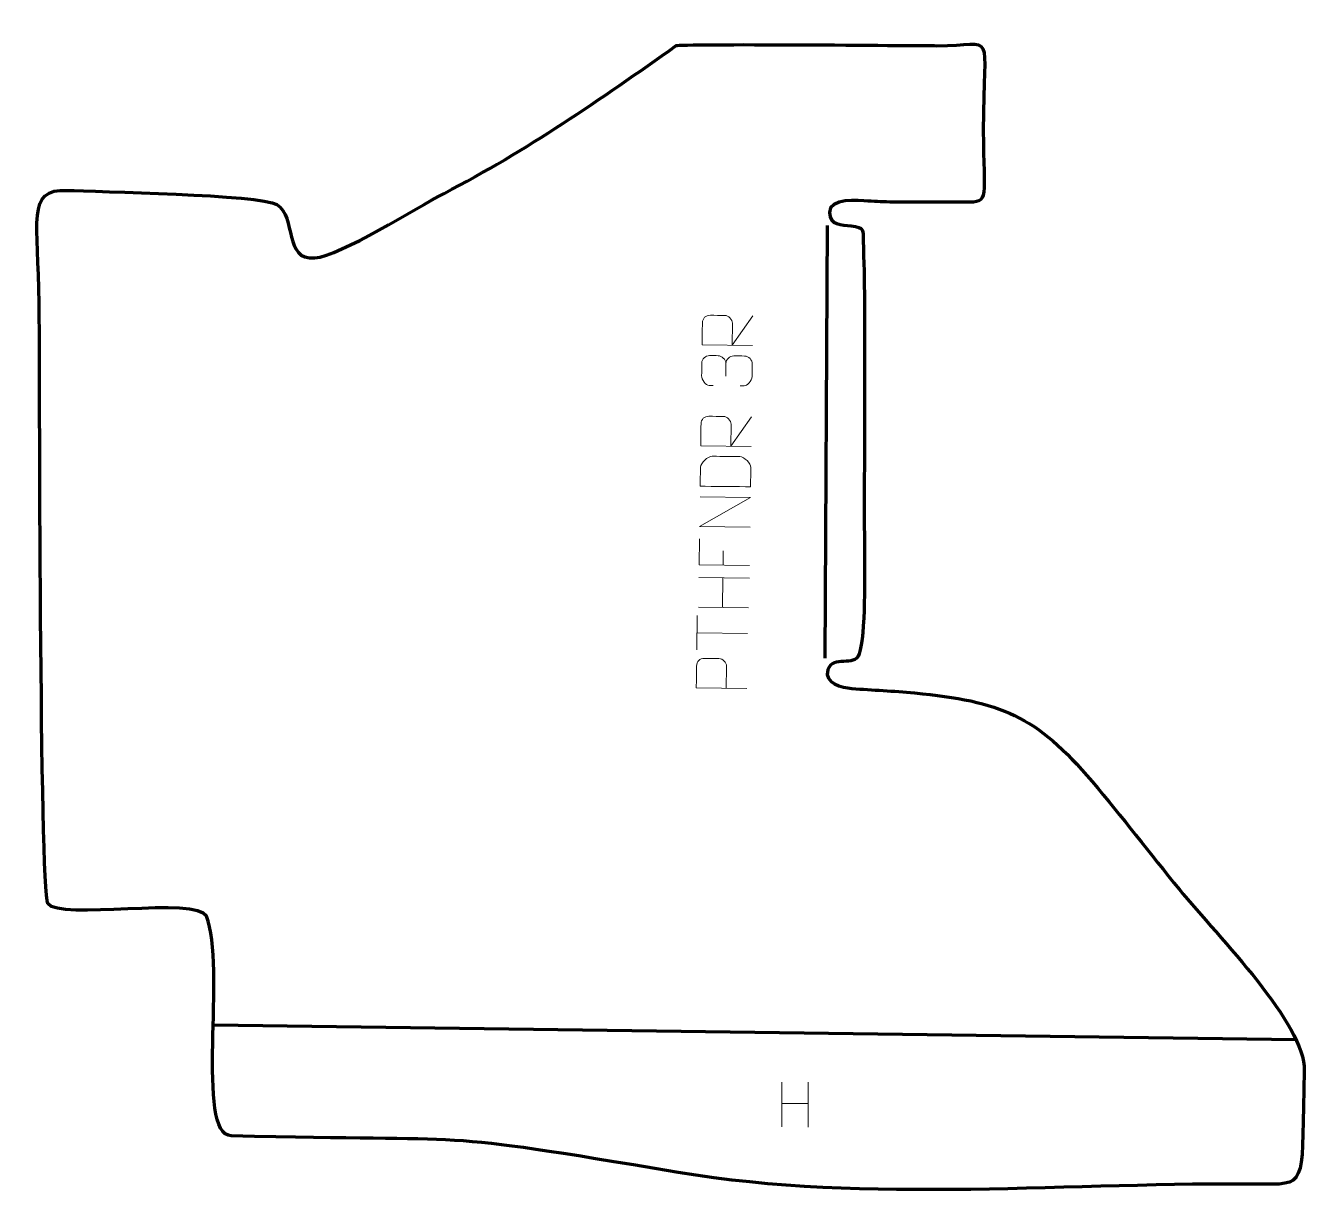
# Model space of a CAD drawing. Header units: millimetres. Extents: x -302 to 333, y -259 to 325.
import ezdxf

# ---------------------------------------------------------------- set-up
doc = ezdxf.new("R2010")
doc.units = ezdxf.units.MM
doc.header["$MEASUREMENT"] = 0
for name, color, linetype in [('layer 1', 7, 'Continuous'), ('layer 2', 7, 'Continuous'), ('layer 3', 7, 'Continuous')]:
    doc.layers.add(name, color=color, linetype=linetype)

msp = doc.modelspace()

# ---------------------------------------------------------------- linework, layer by layer
at = {"layer": 'layer 1', "color": 250, "lineweight": 9}
for points, knots in [([(57.3389, 166.3644), (57.3389, 166.3644), (32.3877, 166.7006), (32.3877, 166.7006), (32.3877, 166.7006), (32.4361, 170.2951), (32.4846, 173.8903), (32.533, 177.4851), (32.533, 177.4851), (32.602, 179.8097), (34.1128, 181.3468), (36.4789, 181.3109), (36.4789, 181.3109), (38.5143, 181.283), (41.5734, 181.2418), (43.6092, 181.2148), (43.6092, 181.2148), (45.4844, 181.183), (47.4016, 179.3447), (47.3937, 177.3351), (47.3937, 177.3351), (47.3937, 177.3351), (47.2477, 166.5004), (47.2477, 166.5004), (47.2477, 166.5004), (47.2477, 166.5004), (57.5364, 181.0179), (57.5364, 181.0179)], [0, 0, 0, 0, 0.125, 0.125, 0.125, 0.125, 0.25, 0.25, 0.25, 0.25, 0.375, 0.375, 0.375, 0.375, 0.5, 0.5, 0.5, 0.5, 0.625, 0.625, 0.625, 0.625, 0.75, 0.75, 0.75, 0.75, 1, 1, 1, 1]), ([(37.8016, 146.5933), (37.8016, 146.5933), (35.9445, 146.6183), (35.9445, 146.6183), (35.9445, 146.6183), (34.2026, 146.6275), (32.1206, 149.3203), (32.1711, 151.3788), (32.1711, 151.3788), (32.1989, 153.4427), (32.2267, 155.5066), (32.2545, 157.5701), (32.2545, 157.5701), (32.2752, 159.7645), (34.1434, 161.3378), (36.0559, 161.3564), (36.0559, 161.3564), (37.4909, 161.3367), (38.9258, 161.3174), (40.3612, 161.2984), (40.3612, 161.2984), (42.0139, 161.2275), (44.2222, 159.5951), (44.1825, 157.3971), (44.1825, 157.3971), (44.2234, 159.6005), (46.0481, 161.184), (48.1081, 161.2103), (48.1081, 161.2103), (49.8927, 161.1858), (51.6772, 161.1618), (53.4622, 161.1381), (53.4622, 161.1381), (55.5235, 161.1204), (57.2588, 159.042), (57.2262, 157.2213), (57.2262, 157.2213), (57.198, 155.1563), (57.1701, 153.0913), (57.1427, 151.0258), (57.1427, 151.0258), (57.1019, 148.8575), (54.6678, 146.3591), (53.206, 146.3603), (53.206, 146.3603), (53.206, 146.3603), (51.2976, 146.386), (51.2976, 146.386)], [0, 0, 0, 0, 0.07692308, 0.07692308, 0.07692308, 0.07692308, 0.15384615, 0.15384615, 0.15384615, 0.15384615, 0.23076923, 0.23076923, 0.23076923, 0.23076923, 0.30769231, 0.30769231, 0.30769231, 0.30769231, 0.38461538, 0.38461538, 0.38461538, 0.38461538, 0.46153846, 0.46153846, 0.46153846, 0.46153846, 0.53846154, 0.53846154, 0.53846154, 0.53846154, 0.61538462, 0.61538462, 0.61538462, 0.61538462, 0.69230769, 0.69230769, 0.69230769, 0.69230769, 0.76923077, 0.76923077, 0.76923077, 0.76923077, 0.84615385, 0.84615385, 0.84615385, 0.84615385, 1, 1, 1, 1]), ([(56.6654, 116.369), (56.6654, 116.369), (31.7142, 116.7051), (31.7142, 116.7051), (31.7142, 116.7051), (31.7626, 120.2996), (31.811, 123.8948), (31.8595, 127.4897), (31.8595, 127.4897), (31.9285, 129.8143), (33.4393, 131.3513), (35.8054, 131.3154), (35.8054, 131.3154), (37.8407, 131.2875), (40.8999, 131.2463), (42.9357, 131.2193), (42.9357, 131.2193), (44.8109, 131.1875), (46.7281, 129.3492), (46.7201, 127.3397), (46.7201, 127.3397), (46.7201, 127.3397), (46.5742, 116.5049), (46.5742, 116.5049), (46.5742, 116.5049), (46.5742, 116.5049), (56.8628, 131.0224), (56.8628, 131.0224)], [0, 0, 0, 0, 0.125, 0.125, 0.125, 0.125, 0.25, 0.25, 0.25, 0.25, 0.375, 0.375, 0.375, 0.375, 0.5, 0.5, 0.5, 0.5, 0.625, 0.625, 0.625, 0.625, 0.75, 0.75, 0.75, 0.75, 1, 1, 1, 1]), ([(56.3814, 96.4014), (56.4124, 98.7331), (56.503, 103.6825), (56.5348, 106.0137), (56.5348, 106.0137), (56.6661, 107.9372), (53.1695, 111.3031), (51.1523, 111.3191), (51.1523, 111.3191), (45.3827, 111.3964), (43.2132, 111.4256), (37.4444, 111.5037), (37.4444, 111.5037), (35.3064, 111.5283), (31.6012, 108.2034), (31.5857, 106.0511), (31.5857, 106.0511), (31.5543, 103.7256), (31.4907, 99.0016), (31.4594, 96.6758), (31.4594, 96.6758), (37.2058, 96.5987), (50.6346, 96.4792), (56.3814, 96.4014)], [0, 0, 0, 0, 0.14285714, 0.14285714, 0.14285714, 0.14285714, 0.28571429, 0.28571429, 0.28571429, 0.28571429, 0.42857143, 0.42857143, 0.42857143, 0.42857143, 0.57142857, 0.57142857, 0.57142857, 0.57142857, 0.71428571, 0.71428571, 0.71428571, 0.71428571, 1, 1, 1, 1]), ([(56.141, 76.4678), (56.141, 76.4678), (31.1897, 76.8039), (31.1897, 76.8039), (31.1897, 76.8039), (31.1897, 76.8039), (56.3384, 91.1212), (56.3384, 91.1212), (56.3384, 91.1212), (56.3384, 91.1212), (31.3871, 91.4574), (31.3871, 91.4574)], [0, 0, 0, 0, 0.25, 0.25, 0.25, 0.25, 0.5, 0.5, 0.5, 0.5, 1, 1, 1, 1]), ([(31.1057, 70.5688), (31.1057, 70.5688), (30.9323, 57.696), (30.9323, 57.696), (30.9323, 57.696), (30.9323, 57.696), (55.8836, 57.3599), (55.8836, 57.3599)], [0, 0, 0, 0, 0.33333333, 0.33333333, 0.33333333, 0.33333333, 1, 1, 1, 1]), ([(54.4686, -3.5215), (54.4686, -3.5215), (29.5173, -3.1854), (29.5173, -3.1854), (29.5173, -3.1854), (29.5658, 0.4092), (29.6142, 4.0042), (29.6626, 7.5992), (29.6626, 7.5992), (29.7318, 9.9237), (31.2428, 11.4609), (33.6086, 11.4249), (33.6086, 11.4249), (35.6441, 11.3971), (38.7032, 11.3558), (40.739, 11.3288), (40.739, 11.3288), (42.6141, 11.297), (44.5314, 9.4588), (44.5234, 7.4492), (44.5234, 7.4492), (44.5234, 7.4492), (44.3775, -3.3856), (44.3775, -3.3856)], [0, 0, 0, 0, 0.14285714, 0.14285714, 0.14285714, 0.14285714, 0.28571429, 0.28571429, 0.28571429, 0.28571429, 0.42857143, 0.42857143, 0.42857143, 0.42857143, 0.57142857, 0.57142857, 0.57142857, 0.57142857, 0.71428571, 0.71428571, 0.71428571, 0.71428571, 1, 1, 1, 1])]:
    msp.add_open_spline(points, degree=3, knots=knots, dxfattribs=at)
for points in [[(44.1097, 151.2184), (44.1097, 151.2184), (44.1932, 157.4143), (44.1932, 157.4143)], [(42.8109, 57.536), (42.8109, 57.536), (42.9074, 64.7035), (42.9074, 64.7035)], [(30.8482, 51.4553), (30.8482, 51.4553), (55.7995, 51.1192), (55.7995, 51.1192)], [(42.5322, 36.6532), (42.5322, 36.6532), (42.729, 51.2953), (42.729, 51.2953)], [(29.7946, 15.651), (29.7946, 15.651), (30.0235, 32.6367), (30.0235, 32.6367)], [(30.6509, 36.8133), (30.6509, 36.8133), (55.4262, 36.4795), (55.4262, 36.4795)], [(54.8368, 23.8082), (54.8368, 23.8082), (29.8855, 24.1444), (29.8855, 24.1444)], [(71.8568, -198.2856), (71.8568, -198.2856), (71.8568, -220.4783), (71.8568, -220.4783)], [(84.9725, -198.2856), (84.9725, -198.2856), (84.9725, -220.6359), (84.9725, -220.6359)], [(71.8743, -208.928), (71.8743, -208.928), (84.9725, -208.928), (84.9725, -208.928)]]:
    msp.add_open_spline(points, degree=3, dxfattribs=at)
at = {"layer": 'layer 2', "color": 142, "lineweight": 158}
for points in [[(93.3189, 11.5469), (93.3189, 11.5469), (94.4526, 225.6736), (94.4526, 225.6736)], [(326.5345, -177.3755), (326.5345, -177.3755), (-209.5018, -170.0762), (-209.5018, -170.0762)]]:
    msp.add_open_spline(points, degree=3, dxfattribs=at)
at = {"layer": 'layer 3', "color": 242, "lineweight": 158}
msp.add_open_spline([(-95.3785, 241.6481), (-108.9835, 234.4914), (-146.5488, 210.7486), (-159.4023, 209.682), (-159.4023, 209.682), (-174.8606, 208.3993), (-168.3054, 229.7437), (-178.1617, 236.1625), (-178.1617, 236.1625), (-186.2578, 241.0755), (-268.2876, 242.5076), (-281.8262, 243.1435), (-281.8262, 243.1435), (-302.497, 244.1189), (-296.1617, 227.4407), (-295.7901, 187.3113), (-295.7901, 187.3113), (-295.5518, 161.3266), (-295.5867, -103.0365), (-291.4733, -109.9419), (-291.4733, -109.9419), (-286.407, -118.4469), (-217.1442, -106.2955), (-213.0394, -116.2429), (-213.0394, -116.2429), (-203.0139, -140.5386), (-218.6789, -224.4798), (-200.7192, -224.9365), (-200.7192, -224.9365), (-73.5313, -228.1705), (-106.8147, -221.5887), (20.516, -243.0292), (20.516, -243.0292), (114.2749, -258.8167), (216.3141, -247.6022), (311.1074, -248.8863), (311.1074, -248.8863), (333.0333, -249.1833), (328.91, -246.2979), (330.5037, -192.5768), (330.5037, -192.5768), (331.1844, -169.6302), (288.5673, -127.0997), (268.7076, -102.9384), (268.7076, -102.9384), (254.2296, -85.2939), (240.2146, -66.824), (225.4958, -49.4935), (225.4958, -49.4935), (197.7397, -16.8124), (180.2277, -9.7857), (137.5397, -5.6198), (137.5397, -5.6198), (127.1486, -4.6256), (116.8744, -4.267), (106.5394, -3.4225), (106.5394, -3.4225), (101.8478, -3.0392), (92.4805, -0.8834), (94.6903, 5.7957), (94.6903, 5.7957), (97.234, 13.4836), (107.7384, 6.5758), (110.1597, 13.6732), (110.1597, 13.6732), (113.337, 22.9865), (112.8541, 54.5353), (112.7702, 65.9282), (112.7702, 65.9282), (112.5347, 96.8178), (112.946, 127.8555), (112.8711, 158.7787), (112.8711, 158.7787), (112.8278, 178.6735), (112.9003, 198.2002), (112.1102, 218.1051), (112.1102, 218.1051), (112.0241, 223.5678), (113.137, 224.6958), (106.1573, 225.5168), (106.1573, 225.5168), (101.5439, 226.0595), (95.5494, 225.8183), (95.435, 232.153), (95.435, 232.153), (95.3006, 239.602), (109.8585, 238.1077), (114.6361, 237.8389), (114.6361, 237.8389), (118.6939, 237.6105), (122.7549, 237.4216), (126.818, 237.3174), (126.818, 237.3174), (138.8131, 237.1127), (150.8171, 237.3321), (162.8156, 237.2373), (162.8156, 237.2373), (175.1273, 237.129), (171.6626, 239.229), (171.6049, 272.6206), (171.6049, 272.6206), (171.5149, 324.6662), (178.9558, 314.674), (148.6125, 314.7652), (148.6125, 314.7652), (137.9927, 314.7971), (21.0997, 315.8618), (19.5791, 314.7847), (19.5791, 314.7847), (-18.1288, 288.0734), (-54.1779, 262.9642), (-95.3785, 241.6481)], degree=3, knots=[0, 0, 0, 0, 0.03448276, 0.03448276, 0.03448276, 0.03448276, 0.06896552, 0.06896552, 0.06896552, 0.06896552, 0.10344828, 0.10344828, 0.10344828, 0.10344828, 0.13793103, 0.13793103, 0.13793103, 0.13793103, 0.17241379, 0.17241379, 0.17241379, 0.17241379, 0.20689655, 0.20689655, 0.20689655, 0.20689655, 0.24137931, 0.24137931, 0.24137931, 0.24137931, 0.27586207, 0.27586207, 0.27586207, 0.27586207, 0.31034483, 0.31034483, 0.31034483, 0.31034483, 0.34482759, 0.34482759, 0.34482759, 0.34482759, 0.37931034, 0.37931034, 0.37931034, 0.37931034, 0.4137931, 0.4137931, 0.4137931, 0.4137931, 0.44827586, 0.44827586, 0.44827586, 0.44827586, 0.48275862, 0.48275862, 0.48275862, 0.48275862, 0.51724138, 0.51724138, 0.51724138, 0.51724138, 0.55172414, 0.55172414, 0.55172414, 0.55172414, 0.5862069, 0.5862069, 0.5862069, 0.5862069, 0.62068966, 0.62068966, 0.62068966, 0.62068966, 0.65517241, 0.65517241, 0.65517241, 0.65517241, 0.68965517, 0.68965517, 0.68965517, 0.68965517, 0.72413793, 0.72413793, 0.72413793, 0.72413793, 0.75862069, 0.75862069, 0.75862069, 0.75862069, 0.79310345, 0.79310345, 0.79310345, 0.79310345, 0.82758621, 0.82758621, 0.82758621, 0.82758621, 0.86206897, 0.86206897, 0.86206897, 0.86206897, 0.89655172, 0.89655172, 0.89655172, 0.89655172, 0.93103448, 0.93103448, 0.93103448, 0.93103448, 1, 1, 1, 1], dxfattribs=at)

doc.saveas('drawing.dxf')
